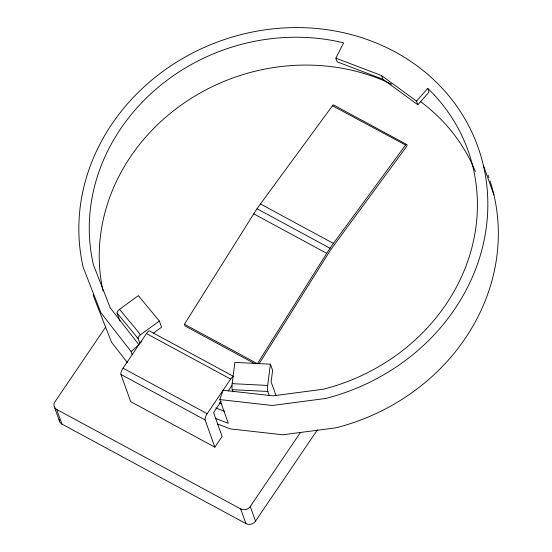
<?xml version="1.0" encoding="UTF-8"?>
<svg xmlns="http://www.w3.org/2000/svg" width="552" height="552" viewBox="0 0 552 552"><rect width="100%" height="100%" fill="white"/><g stroke="black" fill="none" stroke-linecap="round" stroke-linejoin="round"><path stroke-width="0.83" d="M233.047 391.83L232.275 389.671A4.568 0.821 -87.1 0 1 232.15 383.654L234.89 362.395L270.411 364.182L272.619 370.344L271.129 381.894L275.965 395.398M269.238 395.487L267.796 391.458A4.568 0.821 -87.1 0 1 267.672 385.441L270.411 364.182M215.549 418.437L228.328 423.315L219.834 399.586L223.07 390.25L272.874 395.846L323.389 389.222A196.153 177.04 -19.7 0 0 427.765 88.341L429.077 92.005L417.836 104.776L382.881 79.26L337.189 61.831L335.871 58.167L343.599 42.828A196.153 177.04 -19.7 0 0 93.44 264.877L110.276 307.919L138.904 344.738L131.148 351.624L132.28 354.791M254.272 363.402L185.065 325.977L184.437 324.231L253.741 213.865A62.597 20.941 -61.6 0 1 260.454 203.964L332.47 105.77L405.589 145.052A2.394 0.8 -61.6 0 1 406.858 144.596L407.176 145.466L405.058 148.591L330.607 249.87L258.95 363.982M405.444 145.224L333.429 243.425A62.597 20.941 -61.6 0 0 326.715 253.327L257.411 363.692L184.437 324.231M105.598 327.122L54.931 401.849A6.093 5.499 -19.7 0 0 56.69 409.439L61.941 424.095L245.916 523.579A7.01 6.327 -19.7 0 0 255.514 521.136L317.393 429.863M221.214 401.332L213.589 412.579L222.132 436.432L214.859 447.154L130.693 401.642L120.957 374.442A5.216 1.746 -61.6 0 1 123.02 368.177L146.473 333.58A5.575 1.863 -61.6 0 1 150.296 331.393L232.944 376.091M214.859 447.154L205.123 419.955A5.216 1.746 -61.6 0 1 207.186 413.689L230.639 379.093A5.575 1.863 -61.6 0 1 233.344 376.45M228.245 390.968L231.923 385.537M56.69 409.439L240.672 508.923A7.01 6.327 -19.7 0 0 250.263 506.481L300.433 432.478M332.269 106.039L332.614 105.591A2.394 0.8 -61.6 0 1 333.884 105.135L406.106 144.189M417.836 104.776L416.525 101.113L427.765 88.341M119.894 320.967L117.065 313.067A3.774 1.546 -39.6 0 1 119.542 309.334L138.331 295.617L159.362 321.036L161.57 327.198L153.463 333.118M141.823 341.619L139.76 343.123L138.103 338.493A3.774 1.546 -39.6 0 1 140.574 334.753L159.362 321.036M232.15 383.654L267.672 385.441M232.275 389.671L267.796 391.458M219.834 399.586L272.308 405.478L325.542 398.496A206.689 186.555 -19.7 0 0 483.435 165.607A206.689 186.555 -19.7 0 0 241.134 34.583A206.689 186.555 -19.7 0 0 83.235 267.472L100.981 312.832L131.148 351.624M335.871 58.167L381.57 75.596L416.525 101.113M215.77 407.956L224.457 411.268M217.55 424.019L230.329 428.897L282.803 434.79L336.037 427.807A206.689 186.555 -19.7 0 0 490.045 180.925M260.454 203.964L333.429 243.425M257.053 208.787L330.027 248.248M253.741 213.865L326.715 253.327M146.473 333.58L230.639 379.093M219.213 402.732L221.49 403.961M123.02 368.177L207.186 413.689M120.957 374.442L205.123 419.955M119.542 309.334L140.574 334.753M117.065 313.067L138.103 338.493M127.353 362.56L111.476 342.143L93.73 296.783A206.689 186.555 -19.7 0 1 93.178 294.299M483.435 165.607L493.93 194.918M381.57 75.596L382.881 79.26M250.263 506.481L255.514 521.136M240.672 508.923L245.916 523.579M54.296 406.769L59.547 421.424M61.941 424.095A6.093 5.499 -19.7 0 1 59.209 419.299M488.085 175.232A206.689 186.555 -19.7 0 1 488.948 177.668M103.038 291.063A196.153 177.04 -19.7 0 1 180.766 105.37A196.153 177.04 -19.7 0 1 391.734 84.256M420.272 101.423A196.153 177.04 -19.7 0 1 475.389 171.52"/></g></svg>
